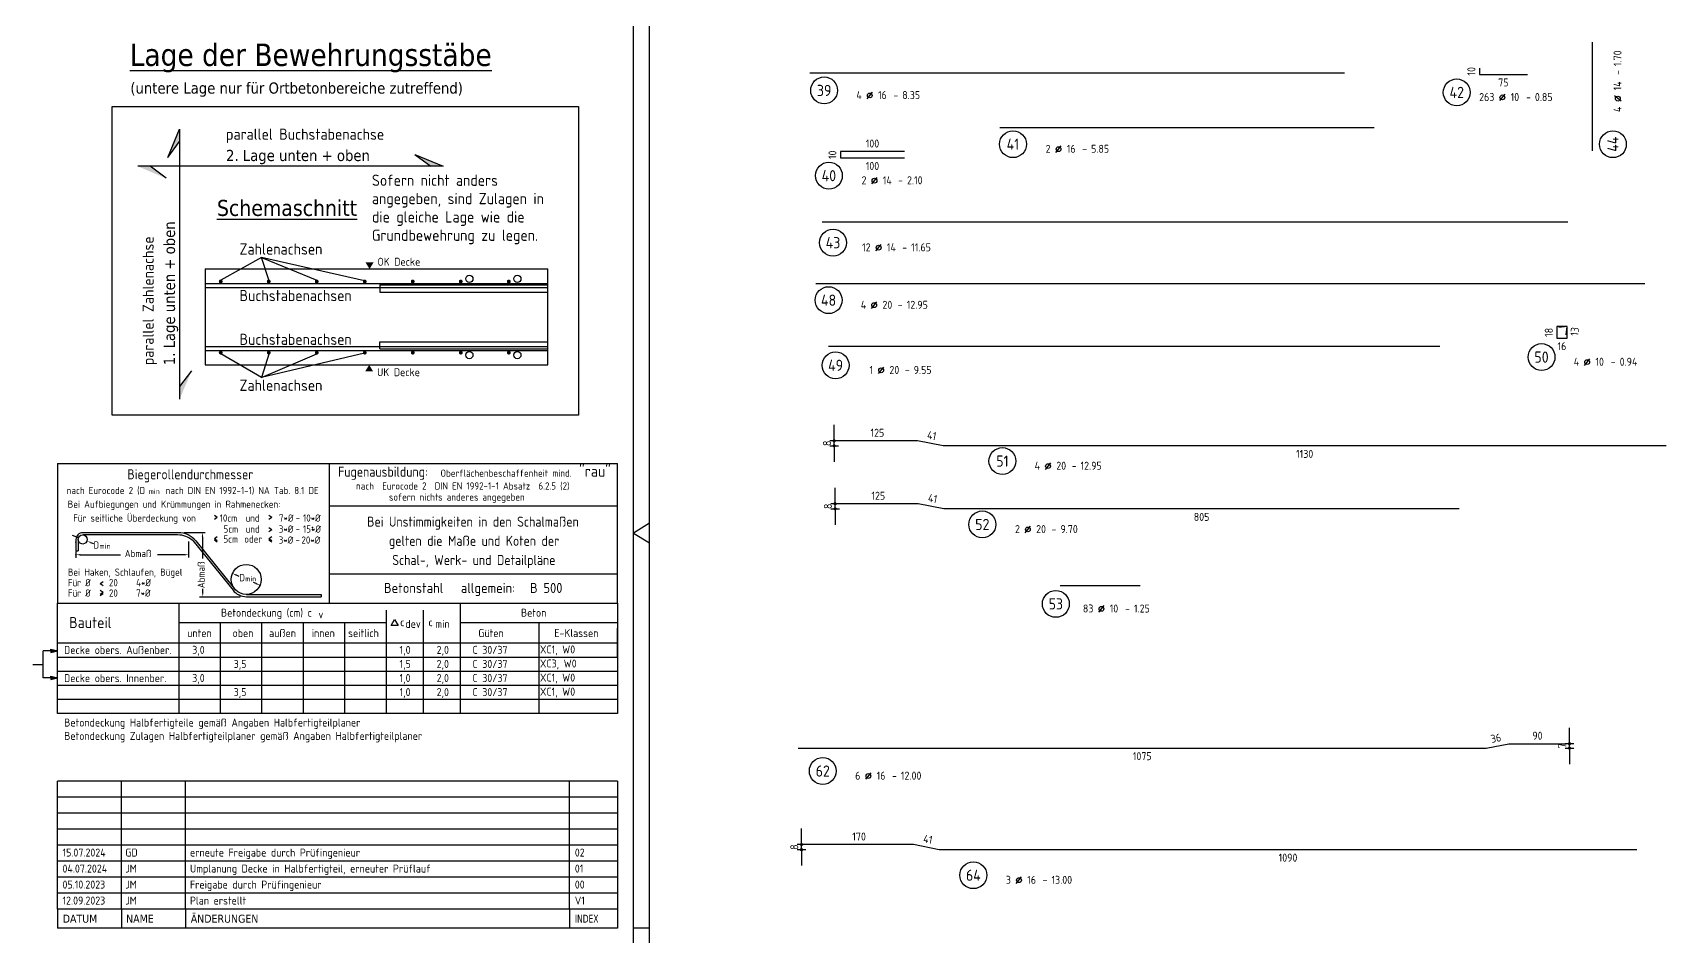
# Model space of a CAD drawing. Extents: x -177 to 93, y -12 to 49.
# Drawn here: x 49.81 to 75.34, y 14.72 to 28.84 of the extents above; entities that cross this region are included whole.
import ezdxf
from ezdxf.enums import TextEntityAlignment as Align

# ---------------------------------------------------------------- set-up
doc = ezdxf.new("R2010")
doc.units = 0
doc.header["$LTSCALE"] = 0.5
doc.linetypes.add('AUSGEZOGEN', pattern=[1000.01, 1000, 0.01])
for name, color, linetype in [('BET-ANS', 7, 'Continuous'), ('BETON', 7, 'Continuous'), ('HILFE', 7, 'Continuous'), ('koten', 7, 'Continuous'), ('MASSE', 7, 'Continuous'), ('OBJEKT', 7, 'Continuous'), ('RAHMEN', 7, 'Continuous'), ('RND', 7, 'Continuous'), ('STEMPEL', 7, 'Continuous'), ('TEXT', 7, 'Continuous')]:
    doc.layers.add(name, color=color, linetype=linetype)
doc.layers.add('NOPLOT', color=7, linetype='Continuous', plot=False)
doc.styles.add('helv', font='tahoma.ttf')
doc.styles.add('txt', font='isocp.shx')
doc.dimstyles.new('DOT_I', dxfattribs={"dimscale": 0.5, "dimtxt": 0.25, "dimasz": 0.25, "dimexe": 0.1, "dimexo": 0.3, "dimgap": 0.1, "dimtad": 1, "dimdec": 3, "dimzin": 3, "dimtxsty": 'txt', "dimblk": 'DOT', "dimblk1": 'DOT', "dimblk2": 'DOT', "dimsah": 1, "dimcen": 0.1, "dimse1": 1, "dimse2": 1, "dimazin": 0, "dimtfac": 1, "dimtdec": 4, "dimtix": 1, "dimtmove": 2, "dimatfit": 3, "dimfxl": 0, "dimtvp": 1, "dimtolj": 1, "dimtzin": 0, "dimarcsym": 0})

# ---------------------------------------------------------------- blocks, each defined once
blk = doc.blocks.new('DINA0')
at = {"layer": 'RAHMEN'}
blk.add_line((118.9, 0), (118.9, 84.1), dxfattribs=at)
at = {"layer": 'RAHMEN', "color": 5}
blk.add_line((118.4, 0.5), (118.4, 83.6), dxfattribs=at)
at = {"layer": 'RAHMEN', "color": 7, "linetype": 'Continuous'}
for p, q in [((118.9, 42.36), (118.4, 42.05)), ((118.4, 42.05), (118.9, 41.74))]:
    blk.add_line(p, q, dxfattribs=at)
at = {"layer": 'RAHMEN', "color": 7}
blk.add_line((118.9, 29.7), (118.4, 29.7), dxfattribs=at)
blk = doc.blocks.new('Plankopf-ER')
at = {"layer": 'RAHMEN', "color": 7, "linetype": 'Continuous'}
for p, q in [((-0.5, 4.6), (-18, 4.6)), ((-18, 4.1), (-18, 4.6)), ((-16, 4.1), (-16, 4.6)), ((-14, 4.1), (-14, 4.6)), ((-2, 4.1), (-2, 4.6)), ((-0.5, 4.6), (-0.5, 4.1)), ((-0.5, 4.1), (-18, 4.1)), ((-18, 3.6), (-18, 4.1)), ((-16, 3.6), (-16, 4.1)), ((-14, 3.6), (-14, 4.1)), ((-2, 3.6), (-2, 4.1)), ((-0.5, 4.1), (-0.5, 3.6)), ((-0.5, 3.6), (-18, 3.6)), ((-18, 3.1), (-18, 3.6)), ((-16, 3.1), (-16, 3.6)), ((-14, 3.1), (-14, 3.6)), ((-2, 3.1), (-2, 3.6)), ((-0.5, 3.6), (-0.5, 3.1)), ((-0.5, 3.1), (-18, 3.1)), ((-18, 2.6), (-18, 3.1)), ((-16, 2.6), (-16, 3.1)), ((-14, 2.6), (-14, 3.1)), ((-2, 2.6), (-2, 3.1)), ((-0.5, 3.1), (-0.5, 2.6)), ((-0.5, 2.6), (-18, 2.6)), ((-18, 2.1), (-18, 2.6)), ((-16, 2.1), (-16, 2.6)), ((-14, 2.1), (-14, 2.6)), ((-2, 2.1), (-2, 2.6)), ((-0.5, 2.6), (-0.5, 2.1)), ((-0.5, 2.1), (-18, 2.1)), ((-18, 1.6), (-18, 2.1)), ((-16, 1.6), (-16, 2.1)), ((-14, 1.6), (-14, 2.1)), ((-2, 1.6), (-2, 2.1)), ((-0.5, 2.1), (-0.5, 1.6)), ((-0.5, 1.6), (-18, 1.6)), ((-18, 1.1), (-18, 1.6)), ((-16, 1.1), (-16, 1.6)), ((-14, 1.1), (-14, 1.6)), ((-2, 1.1), (-2, 1.6)), ((-0.5, 1.6), (-0.5, 1.1)), ((-0.5, 1.1), (-18, 1.1)), ((-18, 0.6), (-18, 1.1)), ((-16, 0.6), (-16, 1.1)), ((-14, 0.6), (-14, 1.1)), ((-2, 0.6), (-2, 1.1)), ((-0.5, 1.1), (-0.5, 0.6)), ((-0.5, 0.6), (-18, 0.6)), ((-18, 0.6), (-18, 0)), ((-16, 0.6), (-16, 0)), ((-14, 0.6), (-14, 0)), ((-2, 0.6), (-2, 0)), ((-0.5, 0.6), (-0.5, 0)), ((-0.5, 0), (-18, 0))]:
    blk.add_line(p, q, dxfattribs=at)
at = {"layer": 'RAHMEN', "color": 7, "linetype": 'Continuous', "style": 'txt'}
for tag, p in [('INDEX-D8', (-17.841, 4.242)), ('INDEX-N8', (-15.876, 4.242)), ('INDEX-X8', (-13.857, 4.242)), ('INDEX8', (-1.833, 4.242)), ('INDEX-D7', (-17.841, 3.742)), ('INDEX-N7', (-15.876, 3.742)), ('INDEX-X7', (-13.857, 3.742)), ('INDEX7', (-1.833, 3.742)), ('INDEX-D6', (-17.841, 3.242)), ('INDEX-N6', (-15.876, 3.242)), ('INDEX-X6', (-13.857, 3.242)), ('INDEX6', (-1.833, 3.242)), ('INDEX-D5', (-17.841, 2.742)), ('INDEX-N5', (-15.876, 2.742)), ('INDEX-X5', (-13.857, 2.742)), ('INDEX5', (-1.833, 2.742)), ('INDEX-D4', (-17.841, 2.242)), ('INDEX-N4', (-15.876, 2.242)), ('INDEX-X4', (-13.857, 2.242)), ('INDEX4', (-1.833, 2.242)), ('INDEX-D3', (-17.841, 1.742)), ('INDEX-N3', (-15.876, 1.742)), ('INDEX-X3', (-13.857, 1.742)), ('INDEX3', (-1.833, 1.742)), ('INDEX-D2', (-17.841, 1.242)), ('INDEX-N2', (-15.876, 1.242)), ('INDEX-X2', (-13.857, 1.242)), ('INDEX2', (-1.833, 1.242)), ('INDEX-D1', (-17.841, 0.742)), ('INDEX-N1', (-15.876, 0.742)), ('INDEX-X1', (-13.857, 0.742)), ('INDEX1', (-1.833, 0.742))]:
    blk.add_attdef(tag, p, '', height=0.25, dxfattribs=at)
at = {"layer": 'STEMPEL', "color": 7, "linetype": 'Continuous', "style": 'helv'}
for s, p in [('DATUM', (-17.833, 0.176)), ('NAME', (-15.853, 0.176)), ('ÄNDERUNGEN', (-13.833, 0.176))]:
    blk.add_text(s, height=0.25, dxfattribs=at).set_placement(p)
at = {"layer": 'STEMPEL', "color": 7, "linetype": 'Continuous', "style": 'helv', "width": 0.8}
blk.add_text('INDEX', height=0.25, dxfattribs=at).set_placement((-1.833, 0.176))
blk = doc.blocks.new('okrd_o')
at = {"layer": 'koten', "color": 7, "linetype": 'Continuous'}
blk.add_solid([(-0.125, 0.202), (0.125, 0.202), (0, 0)], dxfattribs=at)
at = {"layer": 'koten', "style": 'txt'}
blk.add_attdef('OKRD', (0.25, 0.1), '', height=0.25, dxfattribs=at)
blk = doc.blocks.new('okrd_u')
at = {"layer": 'koten', "color": 7, "linetype": 'Continuous'}
blk.add_solid([(-0.125, -0.202), (0.125, -0.202), (0, 0)], dxfattribs=at)
at = {"layer": 'koten', "style": 'txt'}
blk.add_attdef('OKRD', (0.25, -0.35), '', height=0.25, dxfattribs=at)
blk = doc.blocks.new('RND_AUSZ')
at = {"layer": 'RND', "color": 7, "linetype": 'Continuous'}
blk.add_line((1.341, 0.262), (1.509, 0.466), dxfattribs=at)
at = {"layer": 'RND', "color": 1, "linetype": 'Continuous'}
blk.add_circle((0, 0.52), 0.42, dxfattribs=at)
at = {"layer": 'RND', "color": 7, "linetype": 'Continuous'}
blk.add_circle((1.425, 0.364), 0.075, dxfattribs=at)
at = {"layer": 'RND', "color": 7, "linetype": 'Continuous', "style": 'txt'}
blk.add_text('-', height=0.25, dxfattribs=at).set_placement((2.163, 0.25))
at = {"layer": 'RND', "color": 1, "linetype": 'Continuous', "style": 'txt'}
blk.add_attdef('POS', text='', height=0.35, dxfattribs=at).set_placement((0, 0.52), align=Align.MIDDLE)
at = {"layer": 'RND', "color": 7, "linetype": 'Continuous', "style": 'txt'}
for tag, p in [('WIEOFT', (-0.536, 0.25)), ('STK', (1.174, 0.25))]:
    blk.add_attdef(tag, text='', height=0.25, dxfattribs=at).set_placement(p, align=Align.RIGHT)
for tag, p in [('DS', (1.683, 0.25)), ('LANG', (2.441, 0.25)), ('TEXT', (3.669, 0.25))]:
    blk.add_attdef(tag, p, '', height=0.25, dxfattribs=at)
blk = doc.blocks.new('Pfeillinie')
at = {"layer": 'TEXT', "linetype": 'Continuous'}
blk.add_hatch(color=7, dxfattribs=at).paths.add_polyline_path([(0, 0), (-0.8, 0.2), (-0.8, 0), (-0.8, -0.2)])
at = {"layer": 'TEXT', "color": 7, "linetype": 'Continuous'}
for p, q in [((-0.8, 0), (-0.8, 0.2)), ((-0.8, 0.2), (0, 0)), ((-0.8, 0), (-0.8, -0.2)), ((-0.8, -0.2), (0, 0))]:
    blk.add_line(p, q, dxfattribs=at)
blk = doc.blocks.new('DOT')
at = {"layer": 'MASSE', "color": 7, "linetype": 'Continuous'}
for p, q in [((0, 0), (-1, 0)), ((0, 0.54), (0, -0.54))]:
    blk.add_line(p, q, dxfattribs=at)
at = {"layer": 'MASSE', "color": 7, "linetype": 'Continuous', "const_width": 0.2}
blk.add_lwpolyline([(-0.1, 0, 1), (0.1, 0, 1)], format="xyb", close=True, dxfattribs=at)
blk = doc.blocks.new('*D92')
at = {"layer": 'Defpoints', "color": 0, "linetype": 'AUSGEZOGEN', "transparency": 16777216}
for p in [(62.335, 22.467), (62.335, 22.467), (62.335, 22.387)]:
    blk.add_point(p, dxfattribs=at)
at = {"layer": 'RND', "color": 0, "linetype": 'AUSGEZOGEN', "lineweight": -2, "transparency": 16777216}
for p, q in [((62.335, 22.592), (62.335, 22.717)), ((62.335, 22.387), (62.335, 22.467)), ((62.335, 22.262), (62.335, 22.137))]:
    blk.add_line(p, q, dxfattribs=at)
at = {"layer": 'RND', "color": 0, "linetype": 'AUSGEZOGEN', "lineweight": -2, "transparency": 16777216, "xscale": 0.125, "yscale": 0.125, "zscale": 0.125}
for p, rotation in [((62.335, 22.467), 270), ((62.335, 22.387), 90)]:
    blk.add_blockref('DOT', p, dxfattribs=dict(at, rotation=rotation))
at = {"layer": 'RND', "color": 0, "linetype": 'AUSGEZOGEN', "transparency": 16777216, "insert": (62.223, 22.427), "char_height": 0.125, "attachment_point": 5, "rotation": 90, "style": 'txt'}
blk.add_mtext('\\A1;8', dxfattribs=at)
blk = doc.blocks.new('*D93')
at = {"layer": 'Defpoints', "color": 0, "linetype": 'AUSGEZOGEN', "transparency": 16777216}
for p in [(62.335, 22.467), (62.335, 22.467), (62.335, 22.387)]:
    blk.add_point(p, dxfattribs=at)
at = {"layer": 'OBJEKT', "color": 0, "linetype": 'AUSGEZOGEN', "lineweight": -2, "transparency": 16777216}
for p, q in [((62.335, 22.592), (62.335, 22.717)), ((62.335, 22.387), (62.335, 22.467)), ((62.335, 22.262), (62.335, 22.137))]:
    blk.add_line(p, q, dxfattribs=at)
at = {"layer": 'OBJEKT', "color": 0, "linetype": 'AUSGEZOGEN', "lineweight": -2, "transparency": 16777216, "xscale": 0.125, "yscale": 0.125, "zscale": 0.125}
for p, rotation in [((62.335, 22.467), 270), ((62.335, 22.387), 90)]:
    blk.add_blockref('DOT', p, dxfattribs=dict(at, rotation=rotation))
at = {"layer": 'OBJEKT', "color": 0, "linetype": 'AUSGEZOGEN', "transparency": 16777216, "insert": (62.223, 22.427), "char_height": 0.125, "attachment_point": 5, "rotation": 90, "style": 'txt'}
blk.add_mtext('\\A1;8', dxfattribs=at)
blk = doc.blocks.new('*D94')
at = {"layer": 'Defpoints', "color": 0, "linetype": 'AUSGEZOGEN', "transparency": 16777216}
for p in [(62.35, 21.483), (62.35, 21.483), (62.35, 21.403)]:
    blk.add_point(p, dxfattribs=at)
at = {"layer": 'RND', "color": 0, "linetype": 'AUSGEZOGEN', "lineweight": -2, "transparency": 16777216}
for p, q in [((62.35, 21.608), (62.35, 21.733)), ((62.35, 21.403), (62.35, 21.483)), ((62.35, 21.278), (62.35, 21.153))]:
    blk.add_line(p, q, dxfattribs=at)
at = {"layer": 'RND', "color": 0, "linetype": 'AUSGEZOGEN', "lineweight": -2, "transparency": 16777216, "xscale": 0.125, "yscale": 0.125, "zscale": 0.125}
for p, rotation in [((62.35, 21.483), 270), ((62.35, 21.403), 90)]:
    blk.add_blockref('DOT', p, dxfattribs=dict(at, rotation=rotation))
at = {"layer": 'RND', "color": 0, "linetype": 'AUSGEZOGEN', "transparency": 16777216, "insert": (62.237, 21.443), "char_height": 0.125, "attachment_point": 5, "rotation": 90, "style": 'txt'}
blk.add_mtext('\\A1;8', dxfattribs=at)
blk = doc.blocks.new('*D108')
at = {"layer": 'Defpoints', "color": 0, "linetype": 'AUSGEZOGEN', "transparency": 16777216}
for p in [(73.823, 17.734), (73.823, 17.734), (73.823, 17.664)]:
    blk.add_point(p, dxfattribs=at)
at = {"layer": 'RND', "color": 0, "linetype": 'AUSGEZOGEN', "lineweight": -2, "transparency": 16777216}
for p, q in [((73.823, 17.859), (73.823, 17.984)), ((73.823, 17.664), (73.823, 17.734)), ((73.823, 17.539), (73.823, 17.414))]:
    blk.add_line(p, q, dxfattribs=at)
at = {"layer": 'RND', "color": 0, "linetype": 'AUSGEZOGEN', "lineweight": -2, "transparency": 16777216, "xscale": 0.125, "yscale": 0.125, "zscale": 0.125}
for p, rotation in [((73.823, 17.734), 270), ((73.823, 17.664), 90)]:
    blk.add_blockref('DOT', p, dxfattribs=dict(at, rotation=rotation))
at = {"layer": 'RND', "color": 0, "linetype": 'AUSGEZOGEN', "transparency": 16777216, "insert": (73.71, 17.699), "char_height": 0.125, "attachment_point": 5, "rotation": 90, "style": 'txt'}
blk.add_mtext('\\A1;7', dxfattribs=at)
blk = doc.blocks.new('*D169')
at = {"layer": 'Defpoints', "color": 0, "linetype": 'AUSGEZOGEN', "transparency": 16777216}
for p in [(61.825, 16.159), (61.825, 16.159), (61.825, 16.079)]:
    blk.add_point(p, dxfattribs=at)
at = {"layer": 'RND', "color": 0, "linetype": 'AUSGEZOGEN', "lineweight": -2, "transparency": 16777216}
for p, q in [((61.825, 16.284), (61.825, 16.409)), ((61.825, 16.079), (61.825, 16.159)), ((61.825, 15.954), (61.825, 15.829))]:
    blk.add_line(p, q, dxfattribs=at)
at = {"layer": 'RND', "color": 0, "linetype": 'AUSGEZOGEN', "lineweight": -2, "transparency": 16777216, "xscale": 0.125, "yscale": 0.125, "zscale": 0.125}
for p, rotation in [((61.825, 16.159), 270), ((61.825, 16.079), 90)]:
    blk.add_blockref('DOT', p, dxfattribs=dict(at, rotation=rotation))
at = {"layer": 'RND', "color": 0, "linetype": 'AUSGEZOGEN', "transparency": 16777216, "insert": (61.712, 16.119), "char_height": 0.125, "attachment_point": 5, "rotation": 90, "style": 'txt'}
blk.add_mtext('\\A1;8', dxfattribs=at)

msp = doc.modelspace()

# ---------------------------------------------------------------- linework, layer by layer
at = {"layer": 'BETON', "color": 6, "linetype": 'AUSGEZOGEN'}
for p, q in [((52.5068, 25.1507), (57.8621, 25.1507)), ((52.5068, 23.6507), (57.8621, 23.6507))]:
    msp.add_line(p, q, dxfattribs=at)
at = {"layer": 'HILFE', "color": 102, "linetype": 'AUSGEZOGEN'}
for p, q in [((53.3871, 25.3307), (52.7522, 24.9742)), ((54.9988, 24.9677), (53.3871, 25.3307)), ((53.3871, 25.3307), (54.251, 24.9742)), ((53.5064, 24.9677), (53.3871, 25.3307)), ((53.3871, 23.4565), (52.7522, 23.8273)), ((54.9988, 23.8338), (53.3871, 23.4565)), ((53.5064, 23.8338), (53.3871, 23.4565)), ((53.3871, 23.4565), (54.251, 23.8273))]:
    msp.add_line(p, q, dxfattribs=at)
at = {"layer": 'NOPLOT', "color": 191, "linetype": 'AUSGEZOGEN'}
for p, q in [((52.5068, 25.1507), (52.5068, 23.6507)), ((57.8621, 23.6507), (57.8621, 25.1507))]:
    msp.add_line(p, q, dxfattribs=at)
at = {"layer": 'RAHMEN', "color": 5, "linetype": 'Continuous'}
for p, q in [((50.2, 22.1091), (58.95, 22.1091)), ((50.2, 22.1091), (50.2, 19.9301)), ((54.4492, 19.9301), (54.4492, 22.1091)), ((58.95, 19.9301), (58.95, 22.1091)), ((58.95, 19.0765), (58.95, 19.5388))]:
    msp.add_line(p, q, dxfattribs=at)
at = {"layer": 'RAHMEN', "color": 7, "linetype": 'AUSGEZOGEN'}
for p, q in [((54.4492, 21.4516), (58.95, 21.4516)), ((52.6981, 21.2664), (52.6544, 21.297)), ((52.6981, 21.2664), (52.6544, 21.2358)), ((53.548, 21.2664), (53.5043, 21.297)), ((53.548, 21.2664), (53.5043, 21.2358)), ((52.6544, 20.9386), (52.6981, 20.9691)), ((52.6544, 20.9386), (52.6981, 20.908)), ((53.5043, 20.9386), (53.548, 20.9691)), ((53.5043, 20.9386), (53.548, 20.908)), ((53.5485, 21.0767), (53.5048, 21.1072)), ((53.5485, 21.0767), (53.5048, 21.0461)), ((52.6544, 20.9192), (52.6981, 20.8886)), ((53.5043, 20.9192), (53.548, 20.8886)), ((50.8694, 20.2358), (50.9131, 20.2663)), ((50.8694, 20.2358), (50.9131, 20.2052)), ((54.4492, 20.3877), (58.95, 20.3877)), ((50.9131, 20.0949), (50.8694, 20.1255)), ((50.9131, 20.0949), (50.8694, 20.0643)), ((50.9131, 20.0755), (50.8694, 20.0449)), ((50.2, 19.3075), (58.95, 19.3075)), ((50.2, 19.0875), (58.95, 19.0875)), ((50.2, 18.8675), (58.95, 18.8675)), ((50.2, 18.6475), (58.95, 18.6475)), ((50.2, 18.4275), (58.95, 18.4275))]:
    msp.add_line(p, q, dxfattribs=at)
at = {"layer": 'RAHMEN', "color": 7, "linetype": 'Continuous'}
for p, q in [((50.5297, 20.9504), (50.4364, 20.9863)), ((52.0912, 21.0309), (50.5957, 21.0309)), ((52.0785, 20.9955), (50.5957, 20.9955)), ((52.1826, 21.0343), (52.5088, 21.0343)), ((52.4665, 20.9669), (52.4665, 20.626)), ((50.4894, 20.9246), (50.4894, 20.7475)), ((50.4894, 20.7475), (50.5248, 20.7475)), ((50.4894, 20.7361), (50.4894, 20.6357)), ((50.5248, 20.9246), (50.5248, 20.7475)), ((50.5569, 20.6865), (51.1851, 20.6865)), ((50.7155, 20.8789), (50.7625, 20.8608)), ((52.1818, 20.6865), (51.7634, 20.6865)), ((52.2493, 20.8949), (52.2493, 20.6415)), ((52.3137, 20.9062), (52.9437, 20.1309)), ((52.3622, 20.902), (52.9684, 20.1559)), ((53.0411, 20.3482), (52.9972, 20.3671)), ((53.3032, 20.2352), (53.2623, 20.2529)), ((52.1007, 18.2334), (52.1007, 19.9301)), ((52.4198, 20.029), (53.0532, 20.029)), ((52.471, 20.0965), (52.471, 20.1556)), ((53.1532, 20.0671), (54.3225, 20.0666)), ((53.1532, 20.0312), (54.3225, 20.0312)), ((54.3225, 20.0666), (54.3225, 20.0312)), ((56.4984, 18.2075), (56.4984, 19.9301)), ((55.3398, 18.2075), (55.3398, 19.8205)), ((55.9191, 18.2075), (55.9191, 19.8205)), ((52.7485, 18.2075), (52.7485, 19.6281)), ((53.3963, 18.2075), (53.3963, 19.6281)), ((54.0442, 18.2075), (54.0442, 19.6281)), ((54.692, 18.2075), (54.692, 19.6281)), ((57.7242, 18.2075), (57.7242, 19.6281)), ((52.1007, 18.2075), (52.1007, 19.3075)), ((55.3398, 18.2075), (55.3398, 19.3075)), ((59.45, 14.85), (59.2, 14.85))]:
    msp.add_line(p, q, dxfattribs=at)
at = {"layer": 'RAHMEN', "color": 1, "linetype": 'Continuous'}
for p, q in [((52.1007, 19.6281), (55.3398, 19.6281)), ((56.4984, 19.6281), (58.95, 19.6281))]:
    msp.add_line(p, q, dxfattribs=at)
at = {"layer": 'RAHMEN', "color": 5, "linetype": 'AUSGEZOGEN'}
for points in [[(51.0566, 27.6891), (58.3422, 27.6891), (58.3422, 22.8672), (51.0566, 22.8672)], [(50.2, 19.9301), (58.95, 19.9301), (58.95, 18.2075), (50.2, 18.2075)]]:
    msp.add_lwpolyline(points, close=True, dxfattribs=at)
at = {"layer": 'RAHMEN', "color": 1, "linetype": 'Continuous'}
msp.add_lwpolyline([(55.4686, 19.6727), (55.5231, 19.5783), (55.4141, 19.5783)], close=True, dxfattribs=at)
at = {"layer": 'RAHMEN', "color": 7, "linetype": 'Continuous'}
for centre, radius in [((50.5957, 20.9246), 0.0709), ((53.1502, 20.3012), 0.2341)]:
    msp.add_circle(centre, radius, dxfattribs=at)
for centre, radius, start, end in [((50.5957, 20.9246), 0.1063, 89.99998, 180), ((52.0785, 20.6412), 0.3543, 48.41068, 90), ((52.0912, 20.6818), 0.3491, 39.09564, 90), ((53.1532, 20.3012), 0.27, 219.09564, 270)]:
    msp.add_arc(centre, radius, start, end, dxfattribs=at)
for p in [(54.1875, 21.1118), (50.4894, 20.8837), (50.4894, 20.6865), (52.9353, 20.3939), (53.3651, 20.2085)]:
    msp.add_point(p, dxfattribs=at)
for points in [[(50.4776, 20.9611), (50.4839, 20.9774), (50.5297, 20.9504)], [(52.4777, 20.9669), (52.4552, 20.9669), (52.4665, 21.0344)], [(50.5569, 20.6753), (50.5569, 20.6978), (50.4894, 20.6865)], [(50.7123, 20.8708), (50.7186, 20.8871), (50.6666, 20.8978)], [(52.1818, 20.6753), (52.1818, 20.6978), (52.2493, 20.6865)], [(52.9928, 20.3568), (53.0017, 20.3775), (52.9353, 20.3939)], [(53.2987, 20.2249), (53.3076, 20.2456), (53.3651, 20.2085)], [(52.4822, 20.0965), (52.4597, 20.0965), (52.471, 20.029)]]:
    msp.add_solid(points, dxfattribs=at)
at = {"layer": 'RND', "color": 1, "linetype": 'AUSGEZOGEN'}
for p, q in [((55.2369, 24.9011), (55.2369, 24.7881)), ((55.2369, 23.9004), (55.2369, 24.0134))]:
    msp.add_line(p, q, dxfattribs=at)
at = {"layer": 'RND', "color": 102, "linetype": 'AUSGEZOGEN'}
for p, q in [((49.9788, 18.762), (49.9788, 19.1853)), ((49.8138, 18.9737), (49.9788, 18.9737))]:
    msp.add_line(p, q, dxfattribs=at)
at = {"layer": 'RND', "color": 1, "linetype": 'AUSGEZOGEN'}
for points in [[(74.1837, 26.995), (74.1837, 28.695)], [(61.9561, 28.2142), (70.3061, 28.2142)], [(72.4146, 28.2893), (72.4146, 28.1893), (73.1646, 28.1893)], [(64.9225, 27.3611), (70.7725, 27.3611)], [(63.4336, 26.9846), (62.4336, 26.9846), (62.4336, 26.8846), (63.4336, 26.8846)], [(62.1457, 25.8883), (73.7957, 25.8883)], [(52.5068, 24.9223), (57.8621, 24.9223)], [(52.5068, 24.8623), (57.8621, 24.8623)], [(55.2369, 24.9011), (57.8621, 24.9011)], [(55.2369, 24.7881), (57.8621, 24.7881)], [(62.0473, 24.9248), (74.9973, 24.9248)], [(73.7728, 24.12), (73.7841, 24.2495), (73.6241, 24.2495), (73.6241, 24.0695), (73.7841, 24.0695), (73.7841, 24.2495), (73.6546, 24.2382)], [(55.2369, 24.0134), (57.8621, 24.0134)], [(52.5068, 23.9392), (57.8621, 23.9392)], [(52.5068, 23.8792), (57.8621, 23.8792)], [(55.2369, 23.9004), (57.8621, 23.9004)], [(62.2449, 23.9463), (71.7949, 23.9463)], [(75.3353, 22.3868), (64.0353, 22.3868), (63.6353, 22.4668), (62.3853, 22.4668)], [(72.0997, 21.4027), (64.0497, 21.4027), (63.6497, 21.4827), (62.3997, 21.4827)], [(67.1132, 20.202), (65.8632, 20.202)], [(61.7725, 17.6645), (72.5225, 17.6645), (72.8725, 17.7345), (73.7725, 17.7345)], [(74.8749, 16.0787), (63.9749, 16.0787), (63.5749, 16.1587), (61.8749, 16.1587)]]:
    msp.add_lwpolyline(points, dxfattribs=at)
at = {"layer": 'RND', "color": 7, "linetype": 'AUSGEZOGEN', "const_width": 0.03}
for points in [[(52.7369, 24.9548, 1), (52.7669, 24.9548, 1)], [(53.4869, 24.9548, 1), (53.5169, 24.9548, 1)], [(54.2369, 24.9548, 1), (54.2669, 24.9548, 1)], [(54.9869, 24.9548, 1), (55.0169, 24.9548, 1)], [(55.7369, 24.9548, 1), (55.7669, 24.9548, 1)], [(56.4869, 24.9548, 1), (56.5169, 24.9548, 1)], [(57.2369, 24.9548, 1), (57.2669, 24.9548, 1)], [(52.7369, 23.8432, 1), (52.7669, 23.8432, 1)], [(53.4869, 23.8432, 1), (53.5169, 23.8432, 1)], [(54.2369, 23.8432, 1), (54.2669, 23.8432, 1)], [(54.9869, 23.8432, 1), (55.0169, 23.8432, 1)], [(55.7369, 23.8432, 1), (55.7669, 23.8432, 1)], [(56.4869, 23.8432, 1), (56.5169, 23.8432, 1)], [(57.2369, 23.8432, 1), (57.2669, 23.8432, 1)]]:
    msp.add_lwpolyline(points, format="xyb", close=True, dxfattribs=at)
at = {"layer": 'RND', "color": 102, "linetype": 'AUSGEZOGEN'}
for points in [[(50.2, 19.1853), (49.9788, 19.1853)], [(50.2, 18.762), (49.9788, 18.762)]]:
    msp.add_lwpolyline(points, dxfattribs=at)
at = {"layer": 'RND', "color": 1, "linetype": 'AUSGEZOGEN'}
for centre in [(56.6358, 24.9957), (57.3858, 24.9957), (56.6358, 23.8058), (57.3858, 23.8058)]:
    msp.add_circle(centre, 0.0565, dxfattribs=at)
at = {"layer": 'TEXT', "color": 1, "linetype": 'AUSGEZOGEN'}
for points in [[(51.9237, 26.894), (52.1102, 27.3364), (52.1102, 23.1187)], [(51.9237, 26.894), (52.1102, 27.1426)], [(55.7831, 26.941), (56.2256, 26.7545), (51.4553, 26.7545)], [(55.7831, 26.941), (56.0318, 26.7545)], [(51.8978, 26.568), (51.6491, 26.7545)], [(52.2968, 23.5611), (52.1102, 23.3125)]]:
    msp.add_lwpolyline(points, dxfattribs=at)
for points in [[(51.9237, 26.894), (52.1102, 27.3364), (52.1102, 27.1426)], [(55.7831, 26.941), (56.2256, 26.7545), (56.0318, 26.7545)], [(51.8978, 26.568), (51.4553, 26.7545), (51.6491, 26.7545)], [(52.2968, 23.5611), (52.1102, 23.1187), (52.1102, 23.3125)]]:
    msp.add_solid(points, dxfattribs=at)

# ---------------------------------------------------------------- block references
at = {"xscale": 0.5, "yscale": 0.5, "zscale": 0.5}
msp.add_blockref('DINA0', (0, 0), dxfattribs=at)
at = {"layer": 'BET-ANS', "xscale": 0.5, "yscale": 0.5, "zscale": 0.5}
msp.add_blockref('Plankopf-ER', (59.2, 14.85), dxfattribs=at).add_auto_attribs({'INDEX1': 'V1', 'INDEX-N1': 'JM', 'INDEX-D1': '12.09.2023', 'INDEX-X1': 'Plan erstellt', 'INDEX2': '00', 'INDEX-N2': 'JM', 'INDEX-D2': '05.10.2023', 'INDEX-X2': 'Freigabe durch Prüfingenieur', 'INDEX3': '01', 'INDEX-N3': 'JM', 'INDEX-D3': '04.07.2024', 'INDEX-X3': 'Umplanung Decke in Halbfertigteil, erneuter Prüflauf', 'INDEX4': '02', 'INDEX-N4': 'GD', 'INDEX-D4': '15.07.2024', 'INDEX-X4': 'erneute Freigabe durch Prüfingenieur'})
at = {"layer": 'koten', "color": 102, "linetype": 'AUSGEZOGEN', "xscale": 0.5, "yscale": 0.5, "zscale": 0.5}
for name, p, values in [('okrd_o', (55.0768, 25.1507), {'OKRD': 'OK Decke'}), ('okrd_u', (55.0704, 23.6507), {'OKRD': 'UK Decke'})]:
    msp.add_blockref(name, p, dxfattribs=at).add_auto_attribs(values)
at = {"layer": 'RND', "color": 1, "linetype": 'AUSGEZOGEN', "xscale": 0.5, "yscale": 0.5, "zscale": 0.5, "rotation": 90}
msp.add_blockref('RND_AUSZ', (74.7604, 27.0995), dxfattribs=at).add_auto_attribs({'POS': '44', 'STK': '4', 'DS': '14', 'LANG': '1.70'})
at = {"layer": 'RND', "color": 1, "linetype": 'AUSGEZOGEN', "xscale": 0.5, "yscale": 0.5, "zscale": 0.5}
for p, values in [((62.1786, 27.6797), {'POS': '39', 'STK': '4', 'DS': '16', 'LANG': '8.35'}), ((72.0614, 27.649), {'POS': '42', 'STK': '263', 'DS': '10', 'LANG': '0.85'}), ((65.1282, 26.84), {'POS': '41', 'STK': '2', 'DS': '16', 'LANG': '5.85'}), ((62.2525, 26.3485), {'POS': '40', 'STK': '2', 'DS': '14', 'LANG': '2.10'}), ((62.248, 24.4032), {'POS': '48', 'STK': '4', 'DS': '20', 'LANG': '12.95'}), ((64.6492, 20.8996), {'POS': '52', 'STK': '2', 'DS': '20', 'LANG': '9.70'}), ((65.798, 19.6588), {'POS': '53', 'STK': '83', 'DS': '10', 'LANG': '1.25'}), ((62.1573, 17.0472), {'POS': '62', 'STK': '6', 'DS': '16', 'LANG': '12.00'}), ((64.5096, 15.4199), {'POS': '64', 'STK': '3', 'DS': '16', 'LANG': '13.00'})]:
    msp.add_blockref('RND_AUSZ', p, dxfattribs=at).add_auto_attribs(values)
at = {"layer": 'RND', "color": 191, "linetype": 'AUSGEZOGEN', "xscale": 0.5, "yscale": 0.5, "zscale": 0.5}
for p, values in [((62.3173, 25.3012), {'POS': '43', 'STK': '12', 'DS': '14', 'LANG': '11.65'}), ((62.3571, 23.3857), {'POS': '49', 'STK': '1', 'DS': '20', 'LANG': '9.55'}), ((64.9637, 21.8894), {'POS': '51', 'STK': '4', 'DS': '20', 'LANG': '12.95'})]:
    msp.add_blockref('RND_AUSZ', p, dxfattribs=at).add_auto_attribs(values)
at = {"layer": 'RND', "color": 7, "linetype": 'AUSGEZOGEN', "xscale": 0.5, "yscale": 0.5, "zscale": 0.5}
msp.add_blockref('RND_AUSZ', (73.3858, 23.5138), dxfattribs=at).add_auto_attribs({'POS': '50', 'STK': '4', 'DS': '10', 'LANG': '0.94'})
at = {"layer": 'RND', "color": 102, "linetype": 'AUSGEZOGEN', "xscale": 0.125, "yscale": 0.125, "zscale": 0.125}
msp.add_blockref('Pfeillinie', (50.2, 19.1853), dxfattribs=at)
at = {"layer": 'RND', "color": 102, "linetype": 'AUSGEZOGEN', "xscale": -0.125, "yscale": 0.125, "zscale": 0.125, "rotation": 180}
msp.add_blockref('Pfeillinie', (50.2, 18.762), dxfattribs=at)

# ---------------------------------------------------------------- texts
at = {"layer": 'OBJEKT', "color": 7, "linetype": 'AUSGEZOGEN', "style": 'txt'}
for s, p in [('125', (63.0103, 22.5918)), ('1130', (69.6853, 22.2618))]:
    msp.add_text(s, height=0.125, dxfattribs=at).set_placement(p, align=Align.MIDDLE)
msp.add_text('41', height=0.125, rotation=348.69007, dxfattribs=at).set_placement((63.8599, 22.5493), align=Align.MIDDLE)
at = {"layer": 'RAHMEN', "color": 1, "linetype": 'Continuous', "style": 'txt', "width": 0.95}
for s, p in [('Biegerollendurchmesser', (52.2779, 21.8648)), ('Fugenausbildung:', (55.286, 21.9043)), ('Bei Unstimmigkeiten in den Schalmaßen', (56.6925, 21.125)), ('gelten die Maße und Koten der', (56.7095, 20.825)), ('Schal-, Werk- und Detailpläne', (56.7059, 20.525))]:
    msp.add_text(s, height=0.1575, dxfattribs=at).set_placement(p, align=Align.CENTER)
at = {"layer": 'RAHMEN', "color": 7, "linetype": 'Continuous', "style": 'txt'}
for s, p in [('Oberflächenbeschaffenheit mind.', (56.1845, 21.9043)), ('nach  Eurocode 2  DIN EN 1992-1-1 Absatz  6.2.5 (2)', (54.8662, 21.7044)), ('Bei Aufbiegungen und Krümmungen in Rahmenecken:', (50.3618, 21.4196)), ('sofern nichts anderes angegeben', (55.3795, 21.5312)), ('10cm', (52.735, 21.2034)), ('und', (53.1393, 21.2034)), ('7*%%C', (53.661, 21.2034)), ('-', (53.9225, 21.2034)), ('10*%%C', (54.0374, 21.2034)), ('5cm', (52.7944, 20.8756)), ('5cm', (52.7954, 21.0315)), ('oder', (53.1191, 20.8756)), ('und', (53.1398, 21.0315)), ('3*%%C', (53.6581, 20.8597)), ('3*%%C', (53.6595, 21.0315)), ('-', (53.921, 21.0315)), ('20*%%C', (54.0129, 20.8597)), ('15*%%C', (54.0374, 21.0315)), ('D', (50.7646, 20.7822)), ('Abmaß', (51.2526, 20.6501)), ('-', (53.9196, 20.8597)), ('Bei Haken, Schlaufen, Bügel', (50.364, 20.3578)), ('Für %%C', (50.3637, 20.1939)), ('20', (51.0057, 20.1939)), ('4*%%C', (51.4296, 20.1939)), ('D', (53.0418, 20.2717)), ('Für %%C', (50.3639, 20.0319)), ('20', (51.0059, 20.0319)), ('7*%%C', (51.4296, 20.0319))]:
    msp.add_text(s, height=0.1125, dxfattribs=at).set_placement(p)
msp.add_text('nach Eurocode 2 (D     nach DIN EN 1992-1-1) NA Tab. 8.1 DE', height=0.1125, dxfattribs=at).set_placement((52.314, 21.6338), align=Align.CENTER)
msp.add_text('Für seitliche Überdeckung von', height=0.1125, dxfattribs=at).set_placement((52.3627, 21.2034), align=Align.RIGHT)
msp.add_text('Abmaß', height=0.1125, rotation=90, dxfattribs=at).set_placement((52.5029, 20.1642))
at = {"layer": 'RAHMEN', "color": 1, "linetype": 'Continuous', "style": 'txt'}
for s, height, p in [('Betonstahl', 0.1575, (55.3007, 20.0891)), ('allgemein:', 0.1575, (56.5041, 20.0891)), ('B 500 ', 0.1575, (57.5828, 20.0891)), ('Bauteil', 0.175, (50.3827, 19.5398)), ('Betondeckung (cm) c', 0.125, (52.7563, 19.7182)), ('v', 0.125, (54.278, 19.6917)), ('c', 0.125, (55.5547, 19.5699)), ('dev', 0.125, (55.6362, 19.5435)), ('c', 0.125, (55.9969, 19.5699)), ('min', 0.125, (56.1055, 19.5435)), ('Beton', 0.125, (57.4426, 19.7182))]:
    msp.add_text(s, height=height, dxfattribs=at).set_placement(p)
at = {"layer": 'RND', "color": 7, "linetype": 'AUSGEZOGEN', "style": 'txt'}
for s, rotation, p in [('10', 90, (72.2896, 28.2393)), ('10', 90, (62.3086, 26.9346)), ('18', 90, (73.4991, 24.1595)), ('13', 84.99986, (73.903, 24.1738)), ('41', 348.69007, (63.8742, 21.5653)), ('36', 11.30993, (72.673, 17.822)), ('41', 348.69007, (63.7994, 16.2413))]:
    msp.add_text(s, height=0.125, rotation=rotation, dxfattribs=at).set_placement(p, align=Align.MIDDLE)
for s, p in [('75', (72.7896, 28.0643)), ('100', (62.9336, 27.1096)), ('100', (62.9336, 26.7596)), ('16', (73.7041, 23.9445)), ('125', (63.0247, 21.6077)), ('805', (68.0747, 21.2777)), ('90', (73.3225, 17.8595)), ('1075', (67.1475, 17.5395)), ('170', (62.7249, 16.2837)), ('1090', (69.4249, 15.9537))]:
    msp.add_text(s, height=0.125, dxfattribs=at).set_placement(p, align=Align.MIDDLE)
at = {"layer": 'TEXT', "color": 5, "linetype": 'AUSGEZOGEN', "style": 'helv'}
msp.add_text('%%uLage der Bewehrungsstäbe', height=0.35, dxfattribs=at).set_placement((51.3297, 28.3216))
at = {"layer": 'TEXT', "color": 1, "linetype": 'AUSGEZOGEN'}
for s, style, p in [('(untere Lage nur für Ortbetonbereiche zutreffend)', 'helv', (51.3399, 27.8899)), ('parallel Buchstabenachse', 'txt', (52.8345, 27.169)), ('2. Lage unten + oben', 'helv', (52.8345, 26.8365)), ('Sofern nicht anders', 'txt', (55.1138, 26.449)), ('angegeben, sind Zulagen in', 'txt', (55.1138, 26.1627)), ('die gleiche Lage wie die', 'txt', (55.1138, 25.8764)), ('Zahlenachsen', 'txt', (53.0454, 25.3747)), ('Grundbewehrung zu legen.', 'txt', (55.1138, 25.59)), ('Buchstabenachsen', 'txt', (53.0454, 24.648)), ('Buchstabenachsen', 'txt', (53.0454, 23.9641)), ('Zahlenachsen', 'txt', (53.0454, 23.2463))]:
    msp.add_text(s, height=0.175, dxfattribs=dict(at, style=style)).set_placement(p)
at = {"layer": 'TEXT', "color": 6, "linetype": 'AUSGEZOGEN', "style": 'helv'}
msp.add_text('%%uSchemaschnitt', height=0.25, dxfattribs=at).set_placement((52.693, 25.9793))
at = {"layer": 'TEXT', "color": 1, "linetype": 'AUSGEZOGEN'}
for s, style, p in [('1. Lage unten + oben', 'helv', (52.0376, 23.6466)), ('parallel Zahlenachse', 'txt', (51.705, 23.6466))]:
    msp.add_text(s, height=0.175, rotation=90, dxfattribs=dict(at, style=style)).set_placement(p)
at = {"layer": 'TEXT', "color": 1, "style": 'txt'}
msp.add_text('"rau"', height=0.175, dxfattribs=at).set_placement((58.3494, 21.9039))
at = {"layer": 'TEXT', "color": 7, "linetype": 'AUSGEZOGEN', "style": 'txt'}
for s, height, p in [('min', 0.08016, (51.6237, 21.6361)), ('min', 0.08016, (50.8552, 20.7808)), ('min', 0.08016, (53.1324, 20.2704)), ('unten', 0.125, (52.2288, 19.4)), ('oben', 0.125, (52.9363, 19.4)), ('außen', 0.125, (53.5077, 19.4)), ('innen', 0.125, (54.1743, 19.4)), ('seitlich', 0.125, (54.742, 19.4)), ('Güten', 0.125, (56.7763, 19.4)), ('E-Klassen', 0.125, (57.9639, 19.4)), ('Decke obers. Außenber.', 0.125, (50.3044, 19.1359)), ('3,0', 0.125, (52.3064, 19.1378)), ('1,0', 0.125, (55.5454, 19.1378)), ('2,0', 0.125, (56.1247, 19.1378)), ('C 30/37', 0.125, (56.6855, 19.1378)), ('XC1, W0', 0.125, (57.7386, 19.1446)), ('3,5', 0.125, (52.9542, 18.9178)), ('1,5', 0.125, (55.5454, 18.9178)), ('2,0', 0.125, (56.1247, 18.9178)), ('C 30/37', 0.125, (56.6855, 18.9178)), ('XC3, W0', 0.125, (57.7386, 18.9246)), ('Decke obers. Innenber.', 0.125, (50.3044, 18.6959)), ('3,0', 0.125, (52.3064, 18.6978)), ('1,0', 0.125, (55.5454, 18.6978)), ('2,0', 0.125, (56.1247, 18.6978)), ('C 30/37', 0.125, (56.6855, 18.6978)), ('XC1, W0', 0.125, (57.7386, 18.7046)), ('3,5', 0.125, (52.9542, 18.4778)), ('1,0', 0.125, (55.5454, 18.4778)), ('2,0', 0.125, (56.1247, 18.4778)), ('C 30/37', 0.125, (56.6855, 18.4778)), ('XC1, W0', 0.125, (57.7386, 18.4846)), ('Betondeckung Halbfertigteile gemäß Angaben Halbfertigteilplaner', 0.125, (50.3067, 18.002)), ('Betondeckung Zulagen Halbfertigteilplaner gemäß Angaben Halbfertigteilplaner', 0.125, (50.3067, 17.7935))]:
    msp.add_text(s, height=height, dxfattribs=at).set_placement(p)

# ---------------------------------------------------------------- dimensions: what is measured, and where the dimension line sits
at = {"layer": 'OBJEKT', "color": 7, "linetype": 'AUSGEZOGEN'}
dim = msp.add_linear_dim(base=(62.3353, 22.4668), p1=(62.3353, 22.3868), p2=(62.3353, 22.4668), angle=90, dimstyle='DOT_I', override={"dimdec": 0, "dimlfac": 100}, dxfattribs=at)
dim.commit()
dim.dimension.update_dxf_attribs({"geometry": '*D93', "text_midpoint": (62.2228, 22.4268)})
at = {"layer": 'RND', "color": 7, "linetype": 'AUSGEZOGEN'}
for base, p1, p2, override, picture, middle in [((62.3353, 22.4668), (62.3353, 22.3868), (62.3353, 22.4668), {"dimdec": 0, "dimlfac": 100}, '*D92', (62.2228, 22.4268)), ((62.3497, 21.4827), (62.3497, 21.4027), (62.3497, 21.4827), {"dimdec": 0, "dimlfac": 100, "dimrnd": 0.0005}, '*D94', (62.2372, 21.4427)), ((73.8225, 17.7345), (73.8225, 17.6645), (73.8225, 17.7345), {"dimdec": 0, "dimlfac": 100}, '*D108', (73.71, 17.6995)), ((61.8249, 16.1587), (61.8249, 16.0787), (61.8249, 16.1587), {"dimdec": 0, "dimlfac": 100, "dimrnd": 0.0005}, '*D169', (61.7124, 16.1187))]:
    dim = msp.add_linear_dim(base=base, p1=p1, p2=p2, angle=90, dimstyle='DOT_I', override=override, dxfattribs=at)
    dim.commit()
    dim.dimension.update_dxf_attribs({"geometry": picture, "text_midpoint": middle})

doc.saveas('drawing.dxf')
